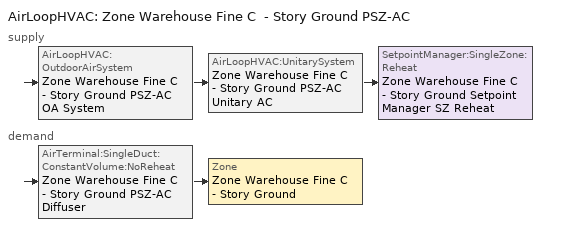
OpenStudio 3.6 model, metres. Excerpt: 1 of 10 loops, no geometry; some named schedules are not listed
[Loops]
AirLoopHVAC 'Zone Warehouse Fine C  - Story Ground PSZ-AC'
 supply: AirLoopHVAC:OutdoorAirSystem 'Zone Warehouse Fine C  - Story Ground PSZ-AC OA System' > AirLoopHVAC:UnitarySystem 'Zone Warehouse Fine C  - Story Ground PSZ-AC Unitary AC' > SetpointManager:SingleZone:Reheat 'Zone Warehouse Fine C  - Story Ground Setpoint Manager SZ Reheat'
 demand: AirTerminal:SingleDuct:ConstantVolume:NoReheat 'Zone Warehouse Fine C  - Story Ground PSZ-AC Diffuser' > Zone 'Zone Warehouse Fine C  - Story Ground'
[Sizing:Zone]
Zone Warehouse Fine C  - Story Ground: Zone Cooling Design Supply Air Temperature Input Method=SupplyAirTemperature; Zone Cooling Design Supply Air Temperature {C}=12.7778; Zone Cooling Design Supply Air Temperature Difference {deltaC}=11.11; Zone Heating Design Supply Air Temperature Input Method=SupplyAirTemperature; Zone Heating Design Supply Air Temperature {C}=50; Zone Heating Design Supply Air Temperature Difference {deltaC}=11.11; Zone Cooling Design Supply Air Humidity Ratio {kg-H2O/kg-air}=0.0085; Zone Heating Design Supply Air Humidity Ratio {kg-H2O/kg-air}=0.008; Cooling Design Air Flow Method=DesignDay; Heating Design Air Flow Method=DesignDay; Account for Dedicated Outdoor Air System=No; Dedicated Outdoor Air System Control Strategy=NeutralSupplyAir; Dedicated Outdoor Air Low Setpoint Temperature for Design {C}=autosize; Dedicated Outdoor Air High Setpoint Temperature for Design {C}=autosize; Zone Load Sizing Method=Sensible Load Only No Latent Load; Zone Latent Cooling Design Supply Air Humidity Ratio Input Method=HumidityRatioDifference; Zone Cooling Design Supply Air Humidity Ratio Difference {kgWater/kgDryAir}=0.005; Zone Latent Heating Design Supply Air Humidity Ratio Input Method=HumidityRatioDifference; Zone Humidification Design Supply Air Humidity Ratio Difference {kgWater/kgDryAir}=0.005
[Zone equipment]
Zone Warehouse Fine C  - Story Ground: Zone Warehouse Fine C  - Story Ground PSZ-AC Diffuser
[AirLoopHVAC]
Zone Warehouse Fine C  - Story Ground PSZ-AC: Availability Schedule=Zone Warehouse Fine C  - Story Ground PSZ-AC Occ Sch; Design Supply Air Flow Rate {m3/s}=autosize; Design Return Air Flow Fraction of Supply Air Flow=1
[Sizing:System]
Zone Warehouse Fine C  - Story Ground PSZ-AC: Type of Load to Size On=Sensible; Design Outdoor Air Flow Rate {m3/s}=Autosize; Central Heating Maximum System Air Flow Ratio=1; Preheat Design Temperature {C}=7.22222; Preheat Design Humidity Ratio {kg-H2O/kg-Air}=0.008; Precool Design Temperature {C}=12.7778; Precool Design Humidity Ratio {kg-H2O/kg-Air}=0.008; Central Cooling Design Supply Air Temperature {C}=12.7778; Central Heating Design Supply Air Temperature {C}=50; Sizing Option=Coincident; 100% Outdoor Air in Cooling=No; 100% Outdoor Air in Heating=No; Central Cooling Design Supply Air Humidity Ratio {kg-H2O/kg-Air}=0.0085; Central Heating Design Supply Air Humidity Ratio {kg-H2O/kg-Air}=0.008; Cooling Design Air Flow Method=DesignDay; Heating Design Air Flow Method=DesignDay; System Outdoor Air Method=ZoneSum; Zone Maximum Outdoor Air Fraction=1; Cooling Supply Air Flow Rate Per Floor Area {m3/s-m2}=0.00996765; Cooling Fraction of Autosized Cooling Supply Air Flow Rate=1; Cooling Supply Air Flow Rate Per Unit Cooling Capacity {m3/s-W}=3.94755e-05; Heating Supply Air Flow Rate Per Floor Area {m3/s-m2}=0.00996765; Heating Fraction of Autosized Heating Supply Air Flow Rate=1; Heating Fraction of Autosized Cooling Supply Air Flow Rate=1; Heating Supply Air Flow Rate Per Unit Heating Capacity {m3/s-W}=3.15882e-05; Cooling Design Capacity Method=CoolingDesignCapacity; Cooling Design Capacity {W}=autosize; Cooling Design Capacity Per Floor Area {W/m2}=234.7; Fraction of Autosized Cooling Design Capacity=1; Heating Design Capacity Method=HeatingDesignCapacity; Heating Design Capacity {W}=autosize; Heating Design Capacity Per Floor Area {W/m2}=157; Fraction of Autosized Heating Design Capacity=1; Central Cooling Capacity Control Method=OnOff; Occupant Diversity=autosize
[SetpointManager:SingleZone:Reheat]
Zone Warehouse Fine C  - Story Ground Setpoint Manager SZ Reheat: Minimum Supply Air Temperature {C}=12.7778; Maximum Supply Air Temperature {C}=50; Control Zone=Zone Warehouse Fine C  - Story Ground; Setpoint Node or NodeList=Zone Warehouse Fine C  - Story Ground PSZ-AC Supply Outlet Node
[Coil:Heating:Gas]
Zone Warehouse Fine C  - Story Ground PSZ-AC Gas Htg Coil 8kBtu/hr 0.8 Thermal Eff: Availability Schedule=Always On Discrete; Gas Burner Efficiency=0.8; Nominal Capacity {W}=AutoSize; Parasitic Electric Load {W}=0; Parasitic Gas Load {W}=0
[Coil:Heating:Electric]
Zone Warehouse Fine C  - Story Ground PSZ-AC No Heat: Availability Schedule=Always Off Discrete; Efficiency=1; Nominal Capacity {W}=0
[Coil:Cooling:DX:SingleSpeed]
Zone Warehouse Fine C  - Story Ground PSZ-AC 1spd DX AC Clg Coil 3kBtu/hr 13.0SEER: Availability Schedule=Always On Discrete; Rated Total Cooling Capacity {W}=autosize; Rated Sensible Heat Ratio=autosize; Rated COP {W/W}=3.91157; Rated Air Flow Rate {m3/s}=autosize; Rated Evaporator Fan Power Per Volume Flow Rate 2017 {W/(m3/s)}=773.3; Rated Evaporator Fan Power Per Volume Flow Rate 2023 {W/(m3/s)}=934.4; Total Cooling Capacity Function of Temperature Curve=CoilClgDXQRatio_fTwbToadbSI; Total Cooling Capacity Function of Flow Fraction Curve=CoilClgDXSnglQRatio_fCFMRatio; Energy Input Ratio Function of Temperature Curve=CoilClgDXEIRRatio_fTwbToadbSI; Energy Input Ratio Function of Flow Fraction Curve=CoilClgDXSnglEIRRatio_fCFMRatio; Part Load Fraction Correlation Curve=CoilClgDXEIRRatio_fQFrac; Minimum Outdoor Dry-Bulb Temperature for Compressor Operation {C}=-25; Nominal Time for Condensate Removal to Begin {s}=0; Ratio of Initial Moisture Evaporation Rate and Steady State Latent Capacity=0; Maximum Cycling Rate {cycles/hr}=0; Latent Capacity Time Constant {s}=0; Condenser Type=AirCooled; Evaporative Condenser Effectiveness=0.9; Evaporative Condenser Air Flow Rate {m3/s}=autosize; Evaporative Condenser Pump Rated Power Consumption {W}=autosize; Crankcase Heater Capacity {W}=0; Maximum Outdoor Dry-Bulb Temperature for Crankcase Heater Operation {C}=10; Basin Heater Capacity {W/K}=0; Basin Heater Setpoint Temperature {C}=2
[Fan:OnOff]
Zone Warehouse Fine C  - Story Ground PSZ-AC Fan: Availability Schedule=Always On Discrete; Fan Total Efficiency=0.53625; Pressure Rise {Pa}=622.722; Maximum Flow Rate {m3/s}=autosize; Motor Efficiency=0.825; Motor In Airstream Fraction=1; Fan Power Ratio Function of Speed Ratio Curve=Fan On Off Power Curve 4; Fan Efficiency Ratio Function of Speed Ratio Curve=Fan On Off Efficiency Curve 4
[AirLoopHVAC:UnitarySystem]
Zone Warehouse Fine C  - Story Ground PSZ-AC Unitary AC: Control Type=Load; Controlling Zone or Thermostat Location=Zone Warehouse Fine C  - Story Ground; Dehumidification Control Type=None; Availability Schedule=Outage Availability Schedule; Supply Fan=Zone Warehouse Fine C  - Story Ground PSZ-AC Fan; Fan Placement=DrawThrough; Supply Air Fan Operating Mode Schedule=Zone Warehouse Fine C  - Story Ground PSZ-AC Occ Sch; Heating Coil=Zone Warehouse Fine C  - Story Ground PSZ-AC Gas Htg Coil 8kBtu/hr 0.8 Thermal Eff; DX Heating Coil Sizing Ratio=1; Cooling Coil=Zone Warehouse Fine C  - Story Ground PSZ-AC 1spd DX AC Clg Coil 3kBtu/hr 13.0SEER; Use DOAS DX Cooling Coil=No; DOAS DX Cooling Coil Leaving Minimum Air Temperature {C}=2; Latent Load Control=SensibleOnlyLoadControl; Supplemental Heating Coil=Zone Warehouse Fine C  - Story Ground PSZ-AC No Heat; Supply Air Flow Rate During Cooling Operation {m3/s}=Autosize; Supply Air Flow Rate During Heating Operation {m3/s}=Autosize; Supply Air Flow Rate When No Cooling or Heating is Required {m3/s}=Autosize; Maximum Supply Air Temperature {C}=80; Maximum Outdoor Dry-Bulb Temperature for Supplemental Heater Operation {C}=21; Maximum Cycling Rate {cycles/hr}=2.5; Heat Pump Time Constant {s}=60; Fraction of On-Cycle Power Use=0.01; Heat Pump Fan Delay Time {s}=60; Ancilliary On-Cycle Electric Power {W}=0; Ancilliary Off-Cycle Electric Power {W}=0
[Controller:OutdoorAir]
Zone Warehouse Fine C  - Story Ground PSZ-AC OA System Controller: Minimum Outdoor Air Flow Rate {m3/s}=autosize; Maximum Outdoor Air Flow Rate {m3/s}=Autosize; Economizer Control Type=NoEconomizer; Economizer Control Action Type=ModulateFlow; Economizer Maximum Limit Dry-Bulb Temperature {C}=28; Economizer Maximum Limit Enthalpy {J/kg}=64000; Lockout Type=LockoutWithCompressor; Minimum Limit Type=FixedMinimum; Minimum Outdoor Air Schedule=Always On Discrete; Maximum Fraction of Outdoor Air Schedule=ZoneWarehouseFineCStoryGroundPSZACmaxOASch; Controller Mechanical Ventilation=Controller Mechanical Ventilation 5; High Humidity Control=No; Heat Recovery Bypass Control Type=BypassWhenWithinEconomizerLimits
[Controller:MechanicalVentilation]
Controller Mechanical Ventilation 5: Availability Schedule=Always On Discrete
[AirLoopHVAC:OutdoorAirSystem]
Zone Warehouse Fine C  - Story Ground PSZ-AC OA System: Controller=Zone Warehouse Fine C  - Story Ground PSZ-AC OA System Controller
[AirTerminal:SingleDuct:ConstantVolume:NoReheat]
Zone Warehouse Fine C  - Story Ground PSZ-AC Diffuser: Availability Schedule=Always On Discrete; Maximum Air Flow Rate {m3/s}=AutoSize
[Schedule:Constant]
Name | Value
Always On Discrete | 1
Always Off Discrete | 0
[Schedule:Ruleset]
Name | Default Day Schedule | Summer Design Day Schedule | Winter Design Day Schedule
Zone Warehouse Fine C  - Story Ground PSZ-AC Occ Sch | Zone Warehouse Fine C  - Story Ground PSZ-AC Occ Sch Default | Zone Warehouse Fine C  - Story Ground PSZ-AC Occ Sch Summer Design Day | Zone Warehouse Fine C  - Story Ground PSZ-AC Occ Sch Winter Design Day
ZoneWarehouseFineCStoryGroundPSZACmaxOASch | ZoneWarehouseFineCStoryGroundPSZACmaxOASchDefault
[Schedule:Day]
Zone Warehouse Fine C  - Story Ground PSZ-AC Occ Sch Default; Zone Warehouse Fine C  - Story Ground PSZ-AC Occ Sch Sunday: 24, 0, 0
Zone Warehouse Fine C  - Story Ground PSZ-AC Occ Sch Winter Design Day; Zone Warehouse Fine C  - Story Ground PSZ-AC Occ Sch Summer Design Day: 24, 0, 1
ZoneWarehouseFineCStoryGroundPSZACmaxOASchDefault: 24, 0, 0.7
Schedule Day 10; Schedule Day 11; Schedule Day 12; Schedule Day 44: 1, 0, 0, 2, 0, 0, 3, 0, 0, 4, 0, 0, 5, 0, 0, 6, 0, 0, 7, 0, 0, 8, 0, 0, 9, 0, 0, 10, 0, 0, 11, 0, 0, 12, 0, 0, 13, 0, 0, 14, 0, 0, 15, 0, 0, 16, 0, 0, 17, 0, 0, 18, 0, 0, 19, 0, 0, 20, 0, 0, 21, 0, 0, 22, 0, 0, 23, 0, 0, 24, 0, 0
Schedule Day 43: 1, 0, 0.7, 2, 0, 0.7, 3, 0, 0.7, 4, 0, 0.7, 5, 0, 0.7, 6, 0, 0.7, 7, 0, 0.7, 8, 0, 0.7, 9, 0, 0.7, 10, 0, 0.7, 11, 0, 0.7, 12, 0, 0.7, 13, 0, 0.7, 14, 0, 0.7, 15, 0, 0, 16, 0, 0, 17, 0, 0, 18, 0, 0, 19, 0, 0, 20, 0, 0, 21, 0, 0, 22, 0, 0, 23, 0, 0, 24, 0, 0
Schedule Day 45: 1, 0, 0, 2, 0, 0, 3, 0, 0, 4, 0, 0, 5, 0, 0, 6, 0, 0, 7, 0, 0, 8, 0, 0, 9, 0, 0, 10, 0, 0, 11, 0, 0, 12, 0, 0, 13, 0, 0, 14, 0, 0, 15, 0, 0.7, 16, 0, 0.7, 17, 0, 0.7, 18, 0, 0.7, 19, 0, 0.7, 20, 0, 0.7, 21, 0, 0.7, 22, 0, 0.7, 23, 0, 0.7, 24, 0, 0.7
[Schedule:Rule] Apply Sunday=Yes; Apply Monday=Yes; Apply Tuesday=Yes; Apply Wednesday=Yes; Apply Friday=Yes; Apply Saturday=Yes; Date Specification Type=DateRange
Name | Schedule Ruleset | Rule Order | Day Schedule | Start Month | Start Day | End Month | End Day | Apply Thursday
Zone Warehouse Fine C  - Story Ground PSZ-AC Occ Sch Sunday Rule | Zone Warehouse Fine C  - Story Ground PSZ-AC Occ Sch | 3 | Zone Warehouse Fine C  - Story Ground PSZ-AC Occ Sch Sunday | 1 | 1 | 12 | 31
Zone Warehouse Fine C  - Story Ground PSZ-AC Occ Sch Outage Day 175 | Zone Warehouse Fine C  - Story Ground PSZ-AC Occ Sch | 2 | Schedule Day 10 | 6 | 24 | 6 | 24 | Yes
Zone Warehouse Fine C  - Story Ground PSZ-AC Occ Sch Outage Day 176 | Zone Warehouse Fine C  - Story Ground PSZ-AC Occ Sch | 1 | Schedule Day 11 | 6 | 25 | 6 | 25 | Yes
Zone Warehouse Fine C  - Story Ground PSZ-AC Occ Sch Outage Day 177 | Zone Warehouse Fine C  - Story Ground PSZ-AC Occ Sch | 0 | Schedule Day 12 | 6 | 26 | 6 | 26 | Yes
ZoneWarehouseFineCStoryGroundPSZACmaxOASch Outage Day 175 | ZoneWarehouseFineCStoryGroundPSZACmaxOASch | 2 | Schedule Day 43 | 6 | 24 | 6 | 24 | Yes
ZoneWarehouseFineCStoryGroundPSZACmaxOASch Outage Day 176 | ZoneWarehouseFineCStoryGroundPSZACmaxOASch | 1 | Schedule Day 44 | 6 | 25 | 6 | 25 | Yes
ZoneWarehouseFineCStoryGroundPSZACmaxOASch Outage Day 177 | ZoneWarehouseFineCStoryGroundPSZACmaxOASch | 0 | Schedule Day 45 | 6 | 26 | 6 | 26 | Yes
[Curve:Exponent]
Fan On Off Power Curve 4: Coefficient1 Constant=1; Coefficient2 Constant=0; Coefficient3 Constant=0; Minimum Value of x=0; Maximum Value of x=1
[Curve:Cubic] Maximum Value of x=1
Name | Coefficient1 Constant | Coefficient2 x | Coefficient3 x**2 | Coefficient4 x**3 | Minimum Value of x
Fan On Off Efficiency Curve 4 | 1 | 0 | 0 | 0 | 0
CoilClgDXEIRRatio_fQFrac | 0 | 5.1091 | -8.5515 | 4.4744 | 0.7
[Curve:Biquadratic] Minimum Value of x=13.89; Maximum Value of x=25; Minimum Value of y=23.89; Maximum Value of y=46.11; Minimum Curve Output=0.77
Name | Coefficient1 Constant | Coefficient2 x | Coefficient3 x**2 | Coefficient4 y | Coefficient5 y**2 | Coefficient6 x*y | Maximum Curve Output
CoilClgDXQRatio_fTwbToadbSI | 0.86779 | 0.014245 | 0.000554 | -0.007569 | 3.2e-05 | -0.000191 | 1.29
CoilClgDXEIRRatio_fTwbToadbSI | 0.116709 | 0.028458 | -0.000411 | 0.021422 | 0.000162 | -0.00068 | 1.33
[Curve:Quadratic]
Name | Coefficient1 Constant | Coefficient2 x | Coefficient3 x**2 | Minimum Value of x | Maximum Value of x
CoilClgDXSnglQRatio_fCFMRatio | 0.8 | 0.2 | 0 | 0.5 | 1.5
CoilClgDXSnglEIRRatio_fCFMRatio | 1.156 | -0.1816 | 0.0256 | 0 | 1
